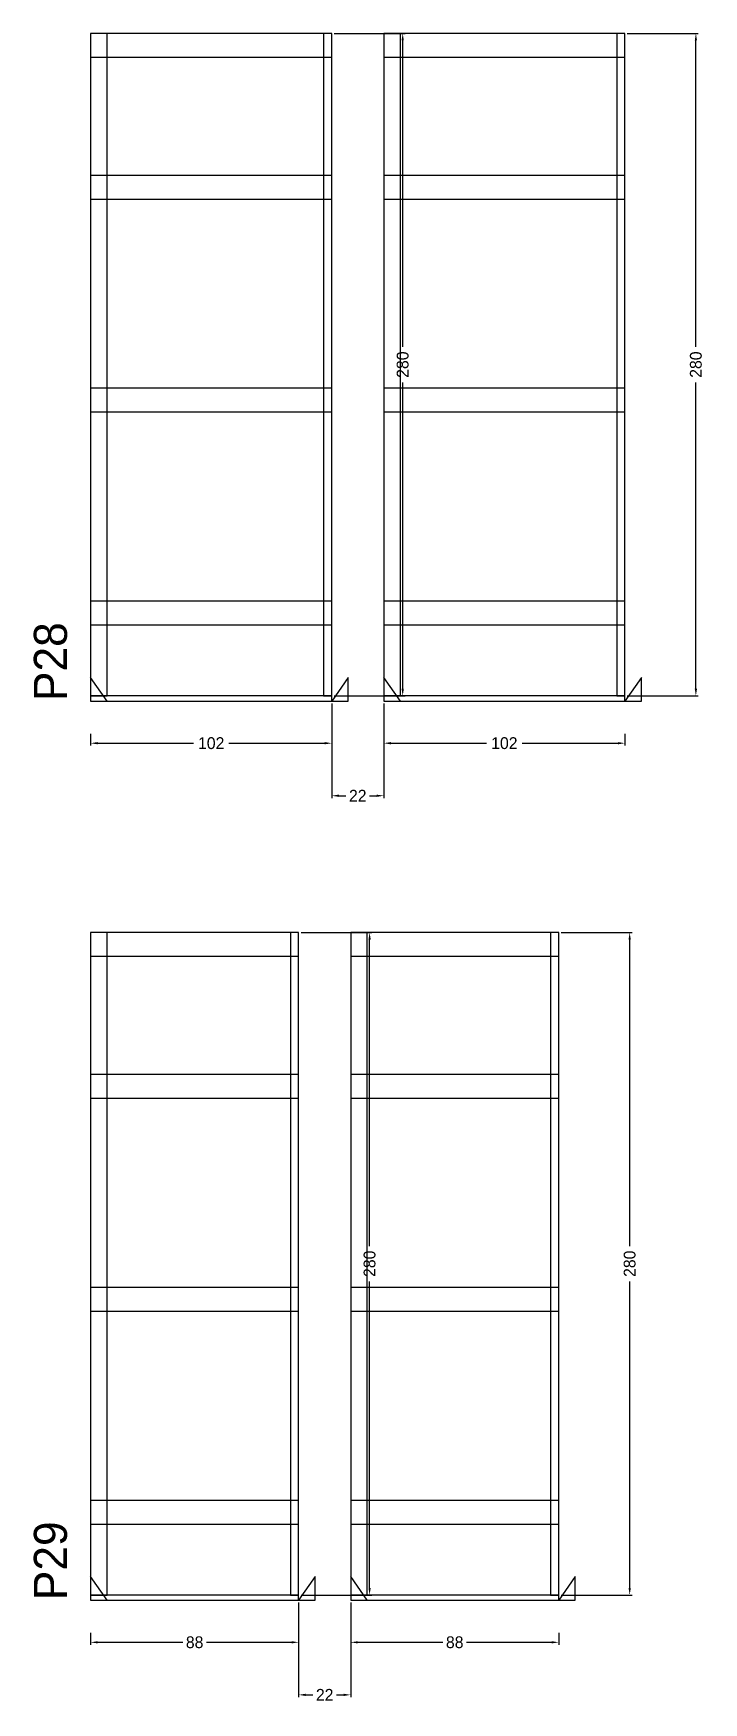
# Model space of a CAD drawing. Header units: centimetres. Extents: x -7000 to 4307, y -13306 to 295.
# Drawn here: x 3976 to 4259, y -10683 to -9978 of the extents above; entities that cross this region are included whole.
import ezdxf

# ---------------------------------------------------------------- set-up
doc = ezdxf.new("R2010")
doc.units = ezdxf.units.CM
for name, color, linetype in [('COTA', 241, 'Continuous'), ('NOMENCLATURA', 7, 'Continuous'), ('SARR_2.2x10', 60, 'Continuous'), ('SARR_2.2x7', 40, 'Continuous'), ('SARR_3.5x7', 81, 'Continuous')]:
    doc.layers.add(name, color=color, linetype=linetype)
doc.dimstyles.new('PAINEL-NOVA', dxfattribs={"dimtxt": 5, "dimasz": 3, "dimexe": 1, "dimexo": 1, "dimgap": 1, "dimtad": 1, "dimcen": 2.5, "dimazin": 3, "dimtfac": 1, "dimtmove": 0, "dimatfit": 3})

# ---------------------------------------------------------------- blocks, each defined once
blk = doc.blocks.new('_CLOSEDFILLED')
at = {"color": 0, "linetype": 'BYBLOCK'}
blk.add_solid([(-1, 0.16), (0, 0), (-1, -0.16)], dxfattribs=at)
blk = doc.blocks.new('*D939')
for p, q in [((4000, -10273.8), (4000, -10278.8)), ((4003, -10277.8), (4043.5, -10277.8)), ((4058.5, -10277.8), (4099, -10277.8)), ((4102, -10273.8), (4102, -10278.8))]:
    blk.add_line(p, q)
at = {"layer": 'Defpoints'}
for p in [(4000, -10272.8), (4000, -10277.8), (4102, -10272.8)]:
    blk.add_point(p, dxfattribs=at)
at = {"layer": 'SARR_2.2x10', "xscale": 3, "yscale": 3, "rotation": 180}
blk.add_blockref('_CLOSEDFILLED', (4000, -10277.8), dxfattribs=at)
at = {"layer": 'SARR_2.2x10', "xscale": 3, "yscale": 3}
blk.add_blockref('_CLOSEDFILLED', (4102, -10277.8), dxfattribs=at)
at = {"layer": 'SARR_2.2x10', "insert": (4051, -10277.8), "char_height": 5, "attachment_point": 5}
blk.add_mtext('102', dxfattribs=at)
blk = doc.blocks.new('*D940')
for p, q in [((4103, -9977.8), (4133, -9977.8)), ((4132, -10110.3), (4132, -9980.8)), ((4132, -10254.8), (4132, -10125.3)), ((4103, -10257.8), (4133, -10257.8))]:
    blk.add_line(p, q)
at = {"layer": 'Defpoints'}
for p in [(4102, -9977.8), (4102, -10257.8), (4132, -10257.8)]:
    blk.add_point(p, dxfattribs=at)
at = {"layer": 'SARR_2.2x10', "xscale": 3, "yscale": 3}
for p, rotation in [((4132, -9977.8), 90), ((4132, -10257.8), 270)]:
    blk.add_blockref('_CLOSEDFILLED', p, dxfattribs=dict(at, rotation=rotation))
at = {"layer": 'SARR_2.2x10', "insert": (4132, -10117.8), "char_height": 5, "attachment_point": 5, "rotation": 90}
blk.add_mtext('280', dxfattribs=at)
blk = doc.blocks.new('GRA-E')
at = {"layer": 'SARR_2.2x7'}
blk.add_lwpolyline([(0, 0), (7, 0), (0, 10)], close=True, dxfattribs=at)
blk = doc.blocks.new('GRA-D')
at = {"layer": 'SARR_2.2x7'}
blk.add_lwpolyline([(0, 0), (7, 0), (7, 10)], close=True, dxfattribs=at)
blk = doc.blocks.new('*D941')
for p, q in [((4124, -10273.8), (4124, -10278.8)), ((4127, -10277.8), (4167.5, -10277.8)), ((4182.5, -10277.8), (4223, -10277.8)), ((4226, -10273.8), (4226, -10278.8))]:
    blk.add_line(p, q)
at = {"layer": 'Defpoints'}
for p in [(4124, -10272.8), (4124, -10277.8), (4226, -10272.8)]:
    blk.add_point(p, dxfattribs=at)
at = {"layer": 'SARR_2.2x10', "xscale": 3, "yscale": 3, "rotation": 180}
blk.add_blockref('_CLOSEDFILLED', (4124, -10277.8), dxfattribs=at)
at = {"layer": 'SARR_2.2x10', "xscale": 3, "yscale": 3}
blk.add_blockref('_CLOSEDFILLED', (4226, -10277.8), dxfattribs=at)
at = {"layer": 'SARR_2.2x10', "insert": (4175, -10277.8), "char_height": 5, "attachment_point": 5}
blk.add_mtext('102', dxfattribs=at)
blk = doc.blocks.new('*D942')
for p, q in [((4227, -9977.8), (4257, -9977.8)), ((4256, -10110.3), (4256, -9980.8)), ((4256, -10254.8), (4256, -10125.3)), ((4227, -10257.8), (4257, -10257.8))]:
    blk.add_line(p, q)
at = {"layer": 'Defpoints'}
for p in [(4226, -9977.8), (4226, -10257.8), (4256, -10257.8)]:
    blk.add_point(p, dxfattribs=at)
at = {"layer": 'SARR_2.2x10', "xscale": 3, "yscale": 3}
for p, rotation in [((4256, -9977.8), 90), ((4256, -10257.8), 270)]:
    blk.add_blockref('_CLOSEDFILLED', p, dxfattribs=dict(at, rotation=rotation))
at = {"layer": 'SARR_2.2x10', "insert": (4256, -10117.8), "char_height": 5, "attachment_point": 5, "rotation": 90}
blk.add_mtext('280', dxfattribs=at)
blk = doc.blocks.new('*D943')
for p, q in [((4227, -9977.8), (4257, -9977.8)), ((4256, -10110.3), (4256, -9980.8)), ((4256, -10254.8), (4256, -10125.3)), ((4227, -10257.8), (4257, -10257.8))]:
    blk.add_line(p, q)
at = {"layer": 'Defpoints'}
for p in [(4226, -9977.8), (4226, -10257.8), (4256, -10257.8)]:
    blk.add_point(p, dxfattribs=at)
at = {"layer": 'SARR_2.2x10', "xscale": 3, "yscale": 3}
for p, rotation in [((4256, -9977.8), 90), ((4256, -10257.8), 270)]:
    blk.add_blockref('_CLOSEDFILLED', p, dxfattribs=dict(at, rotation=rotation))
at = {"layer": 'SARR_2.2x10', "insert": (4256, -10117.8), "char_height": 5, "attachment_point": 5, "rotation": 90}
blk.add_mtext('280', dxfattribs=at)
blk = doc.blocks.new('*D944')
for p, q in [((4227, -9977.8), (4257, -9977.8)), ((4256, -10110.3), (4256, -9980.8)), ((4256, -10254.8), (4256, -10125.3)), ((4227, -10257.8), (4257, -10257.8))]:
    blk.add_line(p, q)
at = {"layer": 'Defpoints'}
for p in [(4226, -9977.8), (4226, -10257.8), (4256, -10257.8)]:
    blk.add_point(p, dxfattribs=at)
at = {"layer": 'SARR_2.2x10', "xscale": 3, "yscale": 3}
for p, rotation in [((4256, -9977.8), 90), ((4256, -10257.8), 270)]:
    blk.add_blockref('_CLOSEDFILLED', p, dxfattribs=dict(at, rotation=rotation))
at = {"layer": 'SARR_2.2x10', "insert": (4256, -10117.8), "char_height": 5, "attachment_point": 5, "rotation": 90}
blk.add_mtext('280', dxfattribs=at)
blk = doc.blocks.new('*D945')
for p, q in [((4227, -9977.8), (4257, -9977.8)), ((4256, -10110.3), (4256, -9980.8)), ((4256, -10254.8), (4256, -10125.3)), ((4227, -10257.8), (4257, -10257.8))]:
    blk.add_line(p, q)
at = {"layer": 'Defpoints'}
for p in [(4226, -9977.8), (4226, -10257.8), (4256, -10257.8)]:
    blk.add_point(p, dxfattribs=at)
at = {"layer": 'SARR_2.2x10', "xscale": 3, "yscale": 3}
for p, rotation in [((4256, -9977.8), 90), ((4256, -10257.8), 270)]:
    blk.add_blockref('_CLOSEDFILLED', p, dxfattribs=dict(at, rotation=rotation))
at = {"layer": 'SARR_2.2x10', "insert": (4256, -10117.8), "char_height": 5, "attachment_point": 5, "rotation": 90}
blk.add_mtext('280', dxfattribs=at)
blk = doc.blocks.new('*D946')
for p, q in [((4227, -9977.8), (4257, -9977.8)), ((4256, -10110.3), (4256, -9980.8)), ((4256, -10254.8), (4256, -10125.3)), ((4227, -10257.8), (4257, -10257.8))]:
    blk.add_line(p, q)
at = {"layer": 'Defpoints'}
for p in [(4226, -9977.8), (4226, -10257.8), (4256, -10257.8)]:
    blk.add_point(p, dxfattribs=at)
at = {"layer": 'SARR_2.2x10', "xscale": 3, "yscale": 3}
for p, rotation in [((4256, -9977.8), 90), ((4256, -10257.8), 270)]:
    blk.add_blockref('_CLOSEDFILLED', p, dxfattribs=dict(at, rotation=rotation))
at = {"layer": 'SARR_2.2x10', "insert": (4256, -10117.8), "char_height": 5, "attachment_point": 5, "rotation": 90}
blk.add_mtext('280', dxfattribs=at)
blk = doc.blocks.new('*D947')
for p, q in [((4227, -9977.8), (4257, -9977.8)), ((4256, -10110.3), (4256, -9980.8)), ((4256, -10254.8), (4256, -10125.3)), ((4227, -10257.8), (4257, -10257.8))]:
    blk.add_line(p, q)
at = {"layer": 'Defpoints'}
for p in [(4226, -9977.8), (4226, -10257.8), (4256, -10257.8)]:
    blk.add_point(p, dxfattribs=at)
at = {"layer": 'SARR_2.2x10', "xscale": 3, "yscale": 3}
for p, rotation in [((4256, -9977.8), 90), ((4256, -10257.8), 270)]:
    blk.add_blockref('_CLOSEDFILLED', p, dxfattribs=dict(at, rotation=rotation))
at = {"layer": 'SARR_2.2x10', "insert": (4256, -10117.8), "char_height": 5, "attachment_point": 5, "rotation": 90}
blk.add_mtext('280', dxfattribs=at)
blk = doc.blocks.new('*D948')
for p, q in [((4227, -9977.8), (4257, -9977.8)), ((4256, -10110.3), (4256, -9980.8)), ((4256, -10254.8), (4256, -10125.3)), ((4227, -10257.8), (4257, -10257.8))]:
    blk.add_line(p, q)
at = {"layer": 'Defpoints'}
for p in [(4226, -9977.8), (4226, -10257.8), (4256, -10257.8)]:
    blk.add_point(p, dxfattribs=at)
at = {"layer": 'SARR_2.2x10', "xscale": 3, "yscale": 3}
for p, rotation in [((4256, -9977.8), 90), ((4256, -10257.8), 270)]:
    blk.add_blockref('_CLOSEDFILLED', p, dxfattribs=dict(at, rotation=rotation))
at = {"layer": 'SARR_2.2x10', "insert": (4256, -10117.8), "char_height": 5, "attachment_point": 5, "rotation": 90}
blk.add_mtext('280', dxfattribs=at)
blk = doc.blocks.new('*D949')
for p, q in [((4227, -9977.8), (4257, -9977.8)), ((4256, -10110.3), (4256, -9980.8)), ((4256, -10254.8), (4256, -10125.3)), ((4227, -10257.8), (4257, -10257.8))]:
    blk.add_line(p, q)
at = {"layer": 'Defpoints'}
for p in [(4226, -9977.8), (4226, -10257.8), (4256, -10257.8)]:
    blk.add_point(p, dxfattribs=at)
at = {"layer": 'SARR_2.2x10', "xscale": 3, "yscale": 3}
for p, rotation in [((4256, -9977.8), 90), ((4256, -10257.8), 270)]:
    blk.add_blockref('_CLOSEDFILLED', p, dxfattribs=dict(at, rotation=rotation))
at = {"layer": 'SARR_2.2x10', "insert": (4256, -10117.8), "char_height": 5, "attachment_point": 5, "rotation": 90}
blk.add_mtext('280', dxfattribs=at)
blk = doc.blocks.new('*D950')
for p, q in [((4227, -9977.8), (4257, -9977.8)), ((4256, -10110.3), (4256, -9980.8)), ((4256, -10254.8), (4256, -10125.3)), ((4227, -10257.8), (4257, -10257.8))]:
    blk.add_line(p, q)
at = {"layer": 'Defpoints'}
for p in [(4226, -9977.8), (4226, -10257.8), (4256, -10257.8)]:
    blk.add_point(p, dxfattribs=at)
at = {"layer": 'SARR_2.2x10', "xscale": 3, "yscale": 3}
for p, rotation in [((4256, -9977.8), 90), ((4256, -10257.8), 270)]:
    blk.add_blockref('_CLOSEDFILLED', p, dxfattribs=dict(at, rotation=rotation))
at = {"layer": 'SARR_2.2x10', "insert": (4256, -10117.8), "char_height": 5, "attachment_point": 5, "rotation": 90}
blk.add_mtext('280', dxfattribs=at)
blk = doc.blocks.new('*D951')
for p, q in [((4227, -9977.8), (4257, -9977.8)), ((4256, -10110.3), (4256, -9980.8)), ((4256, -10254.8), (4256, -10125.3)), ((4227, -10257.8), (4257, -10257.8))]:
    blk.add_line(p, q)
at = {"layer": 'Defpoints'}
for p in [(4226, -9977.8), (4226, -10257.8), (4256, -10257.8)]:
    blk.add_point(p, dxfattribs=at)
at = {"layer": 'SARR_2.2x10', "xscale": 3, "yscale": 3}
for p, rotation in [((4256, -9977.8), 90), ((4256, -10257.8), 270)]:
    blk.add_blockref('_CLOSEDFILLED', p, dxfattribs=dict(at, rotation=rotation))
at = {"layer": 'SARR_2.2x10', "insert": (4256, -10117.8), "char_height": 5, "attachment_point": 5, "rotation": 90}
blk.add_mtext('280', dxfattribs=at)
blk = doc.blocks.new('*D952')
for p, q in [((4102, -10261), (4102, -10301)), ((4124, -10261), (4124, -10301)), ((4105, -10300), (4108, -10300)), ((4118, -10300), (4121, -10300))]:
    blk.add_line(p, q)
at = {"layer": 'Defpoints'}
for p in [(4102, -10260), (4124, -10260), (4102, -10300)]:
    blk.add_point(p, dxfattribs=at)
at = {"layer": 'COTA', "xscale": 3, "yscale": 3, "rotation": 180}
blk.add_blockref('_CLOSEDFILLED', (4102, -10300), dxfattribs=at)
at = {"layer": 'COTA', "xscale": 3, "yscale": 3}
blk.add_blockref('_CLOSEDFILLED', (4124, -10300), dxfattribs=at)
at = {"layer": 'COTA', "insert": (4113, -10300), "char_height": 5, "attachment_point": 5}
blk.add_mtext('22', dxfattribs=at)
blk = doc.blocks.new('*D973')
for p, q in [((4000, -10653.8), (4000, -10658.8)), ((4003, -10657.8), (4039, -10657.8)), ((4049, -10657.8), (4085, -10657.8)), ((4088, -10653.8), (4088, -10658.8))]:
    blk.add_line(p, q)
at = {"layer": 'Defpoints'}
for p in [(4000, -10652.8), (4000, -10657.8), (4088, -10652.8)]:
    blk.add_point(p, dxfattribs=at)
at = {"layer": 'SARR_2.2x10', "xscale": 3, "yscale": 3, "rotation": 180}
blk.add_blockref('_CLOSEDFILLED', (4000, -10657.8), dxfattribs=at)
at = {"layer": 'SARR_2.2x10', "xscale": 3, "yscale": 3}
blk.add_blockref('_CLOSEDFILLED', (4088, -10657.8), dxfattribs=at)
at = {"layer": 'SARR_2.2x10', "insert": (4044, -10657.8), "char_height": 5, "attachment_point": 5}
blk.add_mtext('88', dxfattribs=at)
blk = doc.blocks.new('*D974')
for p, q in [((4089, -10357.8), (4119, -10357.8)), ((4118, -10490.3), (4118, -10360.8)), ((4118, -10634.8), (4118, -10505.3)), ((4089, -10637.8), (4119, -10637.8))]:
    blk.add_line(p, q)
at = {"layer": 'Defpoints'}
for p in [(4088, -10357.8), (4088, -10637.8), (4118, -10637.8)]:
    blk.add_point(p, dxfattribs=at)
at = {"layer": 'SARR_2.2x10', "xscale": 3, "yscale": 3}
for p, rotation in [((4118, -10357.8), 90), ((4118, -10637.8), 270)]:
    blk.add_blockref('_CLOSEDFILLED', p, dxfattribs=dict(at, rotation=rotation))
at = {"layer": 'SARR_2.2x10', "insert": (4118, -10497.8), "char_height": 5, "attachment_point": 5, "rotation": 90}
blk.add_mtext('280', dxfattribs=at)
blk = doc.blocks.new('*D975')
for p, q in [((4110, -10653.8), (4110, -10658.8)), ((4113, -10657.8), (4149, -10657.8)), ((4159, -10657.8), (4195, -10657.8)), ((4198, -10653.8), (4198, -10658.8))]:
    blk.add_line(p, q)
at = {"layer": 'Defpoints'}
for p in [(4110, -10652.8), (4110, -10657.8), (4198, -10652.8)]:
    blk.add_point(p, dxfattribs=at)
at = {"layer": 'SARR_2.2x10', "xscale": 3, "yscale": 3, "rotation": 180}
blk.add_blockref('_CLOSEDFILLED', (4110, -10657.8), dxfattribs=at)
at = {"layer": 'SARR_2.2x10', "xscale": 3, "yscale": 3}
blk.add_blockref('_CLOSEDFILLED', (4198, -10657.8), dxfattribs=at)
at = {"layer": 'SARR_2.2x10', "insert": (4154, -10657.8), "char_height": 5, "attachment_point": 5}
blk.add_mtext('88', dxfattribs=at)
blk = doc.blocks.new('*D976')
for p, q in [((4199, -10357.8), (4229, -10357.8)), ((4228, -10490.3), (4228, -10360.8)), ((4228, -10634.8), (4228, -10505.3)), ((4199, -10637.8), (4229, -10637.8))]:
    blk.add_line(p, q)
at = {"layer": 'Defpoints'}
for p in [(4198, -10357.8), (4198, -10637.8), (4228, -10637.8)]:
    blk.add_point(p, dxfattribs=at)
at = {"layer": 'SARR_2.2x10', "xscale": 3, "yscale": 3}
for p, rotation in [((4228, -10357.8), 90), ((4228, -10637.8), 270)]:
    blk.add_blockref('_CLOSEDFILLED', p, dxfattribs=dict(at, rotation=rotation))
at = {"layer": 'SARR_2.2x10', "insert": (4228, -10497.8), "char_height": 5, "attachment_point": 5, "rotation": 90}
blk.add_mtext('280', dxfattribs=at)
blk = doc.blocks.new('*D977')
for p, q in [((4199, -10357.8), (4229, -10357.8)), ((4228, -10490.3), (4228, -10360.8)), ((4228, -10634.8), (4228, -10505.3)), ((4199, -10637.8), (4229, -10637.8))]:
    blk.add_line(p, q)
at = {"layer": 'Defpoints'}
for p in [(4198, -10357.8), (4198, -10637.8), (4228, -10637.8)]:
    blk.add_point(p, dxfattribs=at)
at = {"layer": 'SARR_2.2x10', "xscale": 3, "yscale": 3}
for p, rotation in [((4228, -10357.8), 90), ((4228, -10637.8), 270)]:
    blk.add_blockref('_CLOSEDFILLED', p, dxfattribs=dict(at, rotation=rotation))
at = {"layer": 'SARR_2.2x10', "insert": (4228, -10497.8), "char_height": 5, "attachment_point": 5, "rotation": 90}
blk.add_mtext('280', dxfattribs=at)
blk = doc.blocks.new('*D978')
for p, q in [((4199, -10357.8), (4229, -10357.8)), ((4228, -10490.3), (4228, -10360.8)), ((4228, -10634.8), (4228, -10505.3)), ((4199, -10637.8), (4229, -10637.8))]:
    blk.add_line(p, q)
at = {"layer": 'Defpoints'}
for p in [(4198, -10357.8), (4198, -10637.8), (4228, -10637.8)]:
    blk.add_point(p, dxfattribs=at)
at = {"layer": 'SARR_2.2x10', "xscale": 3, "yscale": 3}
for p, rotation in [((4228, -10357.8), 90), ((4228, -10637.8), 270)]:
    blk.add_blockref('_CLOSEDFILLED', p, dxfattribs=dict(at, rotation=rotation))
at = {"layer": 'SARR_2.2x10', "insert": (4228, -10497.8), "char_height": 5, "attachment_point": 5, "rotation": 90}
blk.add_mtext('280', dxfattribs=at)
blk = doc.blocks.new('*D979')
for p, q in [((4199, -10357.8), (4229, -10357.8)), ((4228, -10490.3), (4228, -10360.8)), ((4228, -10634.8), (4228, -10505.3)), ((4199, -10637.8), (4229, -10637.8))]:
    blk.add_line(p, q)
at = {"layer": 'Defpoints'}
for p in [(4198, -10357.8), (4198, -10637.8), (4228, -10637.8)]:
    blk.add_point(p, dxfattribs=at)
at = {"layer": 'SARR_2.2x10', "xscale": 3, "yscale": 3}
for p, rotation in [((4228, -10357.8), 90), ((4228, -10637.8), 270)]:
    blk.add_blockref('_CLOSEDFILLED', p, dxfattribs=dict(at, rotation=rotation))
at = {"layer": 'SARR_2.2x10', "insert": (4228, -10497.8), "char_height": 5, "attachment_point": 5, "rotation": 90}
blk.add_mtext('280', dxfattribs=at)
blk = doc.blocks.new('*D980')
for p, q in [((4199, -10357.8), (4229, -10357.8)), ((4228, -10490.3), (4228, -10360.8)), ((4228, -10634.8), (4228, -10505.3)), ((4199, -10637.8), (4229, -10637.8))]:
    blk.add_line(p, q)
at = {"layer": 'Defpoints'}
for p in [(4198, -10357.8), (4198, -10637.8), (4228, -10637.8)]:
    blk.add_point(p, dxfattribs=at)
at = {"layer": 'SARR_2.2x10', "xscale": 3, "yscale": 3}
for p, rotation in [((4228, -10357.8), 90), ((4228, -10637.8), 270)]:
    blk.add_blockref('_CLOSEDFILLED', p, dxfattribs=dict(at, rotation=rotation))
at = {"layer": 'SARR_2.2x10', "insert": (4228, -10497.8), "char_height": 5, "attachment_point": 5, "rotation": 90}
blk.add_mtext('280', dxfattribs=at)
blk = doc.blocks.new('*D981')
for p, q in [((4199, -10357.8), (4229, -10357.8)), ((4228, -10490.3), (4228, -10360.8)), ((4228, -10634.8), (4228, -10505.3)), ((4199, -10637.8), (4229, -10637.8))]:
    blk.add_line(p, q)
at = {"layer": 'Defpoints'}
for p in [(4198, -10357.8), (4198, -10637.8), (4228, -10637.8)]:
    blk.add_point(p, dxfattribs=at)
at = {"layer": 'SARR_2.2x10', "xscale": 3, "yscale": 3}
for p, rotation in [((4228, -10357.8), 90), ((4228, -10637.8), 270)]:
    blk.add_blockref('_CLOSEDFILLED', p, dxfattribs=dict(at, rotation=rotation))
at = {"layer": 'SARR_2.2x10', "insert": (4228, -10497.8), "char_height": 5, "attachment_point": 5, "rotation": 90}
blk.add_mtext('280', dxfattribs=at)
blk = doc.blocks.new('*D982')
for p, q in [((4199, -10357.8), (4229, -10357.8)), ((4228, -10490.3), (4228, -10360.8)), ((4228, -10634.8), (4228, -10505.3)), ((4199, -10637.8), (4229, -10637.8))]:
    blk.add_line(p, q)
at = {"layer": 'Defpoints'}
for p in [(4198, -10357.8), (4198, -10637.8), (4228, -10637.8)]:
    blk.add_point(p, dxfattribs=at)
at = {"layer": 'SARR_2.2x10', "xscale": 3, "yscale": 3}
for p, rotation in [((4228, -10357.8), 90), ((4228, -10637.8), 270)]:
    blk.add_blockref('_CLOSEDFILLED', p, dxfattribs=dict(at, rotation=rotation))
at = {"layer": 'SARR_2.2x10', "insert": (4228, -10497.8), "char_height": 5, "attachment_point": 5, "rotation": 90}
blk.add_mtext('280', dxfattribs=at)
blk = doc.blocks.new('*D983')
for p, q in [((4199, -10357.8), (4229, -10357.8)), ((4228, -10490.3), (4228, -10360.8)), ((4228, -10634.8), (4228, -10505.3)), ((4199, -10637.8), (4229, -10637.8))]:
    blk.add_line(p, q)
at = {"layer": 'Defpoints'}
for p in [(4198, -10357.8), (4198, -10637.8), (4228, -10637.8)]:
    blk.add_point(p, dxfattribs=at)
at = {"layer": 'SARR_2.2x10', "xscale": 3, "yscale": 3}
for p, rotation in [((4228, -10357.8), 90), ((4228, -10637.8), 270)]:
    blk.add_blockref('_CLOSEDFILLED', p, dxfattribs=dict(at, rotation=rotation))
at = {"layer": 'SARR_2.2x10', "insert": (4228, -10497.8), "char_height": 5, "attachment_point": 5, "rotation": 90}
blk.add_mtext('280', dxfattribs=at)
blk = doc.blocks.new('*D984')
for p, q in [((4199, -10357.8), (4229, -10357.8)), ((4228, -10490.3), (4228, -10360.8)), ((4228, -10634.8), (4228, -10505.3)), ((4199, -10637.8), (4229, -10637.8))]:
    blk.add_line(p, q)
at = {"layer": 'Defpoints'}
for p in [(4198, -10357.8), (4198, -10637.8), (4228, -10637.8)]:
    blk.add_point(p, dxfattribs=at)
at = {"layer": 'SARR_2.2x10', "xscale": 3, "yscale": 3}
for p, rotation in [((4228, -10357.8), 90), ((4228, -10637.8), 270)]:
    blk.add_blockref('_CLOSEDFILLED', p, dxfattribs=dict(at, rotation=rotation))
at = {"layer": 'SARR_2.2x10', "insert": (4228, -10497.8), "char_height": 5, "attachment_point": 5, "rotation": 90}
blk.add_mtext('280', dxfattribs=at)
blk = doc.blocks.new('*D985')
for p, q in [((4199, -10357.8), (4229, -10357.8)), ((4228, -10490.3), (4228, -10360.8)), ((4228, -10634.8), (4228, -10505.3)), ((4199, -10637.8), (4229, -10637.8))]:
    blk.add_line(p, q)
at = {"layer": 'Defpoints'}
for p in [(4198, -10357.8), (4198, -10637.8), (4228, -10637.8)]:
    blk.add_point(p, dxfattribs=at)
at = {"layer": 'SARR_2.2x10', "xscale": 3, "yscale": 3}
for p, rotation in [((4228, -10357.8), 90), ((4228, -10637.8), 270)]:
    blk.add_blockref('_CLOSEDFILLED', p, dxfattribs=dict(at, rotation=rotation))
at = {"layer": 'SARR_2.2x10', "insert": (4228, -10497.8), "char_height": 5, "attachment_point": 5, "rotation": 90}
blk.add_mtext('280', dxfattribs=at)
blk = doc.blocks.new('*D986')
for p, q in [((4088, -10641), (4088, -10681)), ((4110, -10641), (4110, -10681)), ((4091, -10680), (4094, -10680)), ((4104, -10680), (4107, -10680))]:
    blk.add_line(p, q)
at = {"layer": 'Defpoints'}
for p in [(4088, -10640), (4110, -10640), (4088, -10680)]:
    blk.add_point(p, dxfattribs=at)
at = {"layer": 'COTA', "xscale": 3, "yscale": 3, "rotation": 180}
blk.add_blockref('_CLOSEDFILLED', (4088, -10680), dxfattribs=at)
at = {"layer": 'COTA', "xscale": 3, "yscale": 3}
blk.add_blockref('_CLOSEDFILLED', (4110, -10680), dxfattribs=at)
at = {"layer": 'COTA', "insert": (4099, -10680), "char_height": 5, "attachment_point": 5}
blk.add_mtext('22', dxfattribs=at)

msp = doc.modelspace()

# ---------------------------------------------------------------- linework, layer by layer
at = {"layer": 'SARR_2.2x10'}
for p, q in [((4102, -9977.8), (4000, -9977.8)), ((4000, -9977.8), (4000, -9987.8)), ((4102, -9987.8), (4102, -9977.8)), ((4226, -9977.8), (4124, -9977.8)), ((4124, -9977.8), (4124, -9987.8)), ((4226, -9987.8), (4226, -9977.8)), ((4000, -9987.8), (4102, -9987.8)), ((4124, -9987.8), (4226, -9987.8)), ((4102, -10037.8), (4000, -10037.8)), ((4000, -10037.8), (4000, -10047.8)), ((4102, -10047.8), (4102, -10037.8)), ((4226, -10037.8), (4124, -10037.8)), ((4124, -10037.8), (4124, -10047.8)), ((4226, -10047.8), (4226, -10037.8)), ((4000, -10047.8), (4102, -10047.8)), ((4124, -10047.8), (4226, -10047.8)), ((4102, -10127.8), (4000, -10127.8)), ((4000, -10127.8), (4000, -10137.8)), ((4102, -10137.8), (4102, -10127.8)), ((4226, -10127.8), (4124, -10127.8)), ((4124, -10127.8), (4124, -10137.8)), ((4226, -10137.8), (4226, -10127.8)), ((4000, -10137.8), (4102, -10137.8)), ((4124, -10137.8), (4226, -10137.8)), ((4102, -10217.8), (4000, -10217.8)), ((4000, -10217.8), (4000, -10227.8)), ((4102, -10227.8), (4102, -10217.8)), ((4226, -10217.8), (4124, -10217.8)), ((4124, -10217.8), (4124, -10227.8)), ((4226, -10227.8), (4226, -10217.8)), ((4000, -10227.8), (4102, -10227.8)), ((4124, -10227.8), (4226, -10227.8)), ((4088, -10357.8), (4000, -10357.8)), ((4000, -10357.8), (4000, -10367.8)), ((4088, -10367.8), (4088, -10357.8)), ((4198, -10357.8), (4110, -10357.8)), ((4110, -10357.8), (4110, -10367.8)), ((4198, -10367.8), (4198, -10357.8)), ((4000, -10367.8), (4088, -10367.8)), ((4110, -10367.8), (4198, -10367.8)), ((4088, -10417.8), (4000, -10417.8)), ((4000, -10417.8), (4000, -10427.8)), ((4088, -10427.8), (4088, -10417.8)), ((4198, -10417.8), (4110, -10417.8)), ((4110, -10417.8), (4110, -10427.8)), ((4198, -10427.8), (4198, -10417.8)), ((4000, -10427.8), (4088, -10427.8)), ((4110, -10427.8), (4198, -10427.8)), ((4088, -10507.8), (4000, -10507.8)), ((4000, -10507.8), (4000, -10517.8)), ((4088, -10517.8), (4088, -10507.8)), ((4198, -10507.8), (4110, -10507.8)), ((4110, -10507.8), (4110, -10517.8)), ((4198, -10517.8), (4198, -10507.8)), ((4000, -10517.8), (4088, -10517.8)), ((4110, -10517.8), (4198, -10517.8)), ((4088, -10597.8), (4000, -10597.8)), ((4000, -10597.8), (4000, -10607.8)), ((4088, -10607.8), (4088, -10597.8)), ((4198, -10597.8), (4110, -10597.8)), ((4110, -10597.8), (4110, -10607.8)), ((4198, -10607.8), (4198, -10597.8)), ((4000, -10607.8), (4088, -10607.8)), ((4110, -10607.8), (4198, -10607.8))]:
    msp.add_line(p, q, dxfattribs=at)
at = {"layer": 'SARR_2.2x7'}
for p, q in [((4007, -9977.8), (4000, -9977.8)), ((4000, -9977.8), (4000, -10257.8)), ((4007, -10257.8), (4007, -9977.8)), ((4226, -9977.8), (4222.5, -9977.8)), ((4222.5, -9977.8), (4222.5, -10257.8)), ((4226, -10257.8), (4226, -9977.8)), ((4102, -10257.8), (4000, -10257.8)), ((4000, -10257.8), (4000, -10260)), ((4000, -10257.8), (4007, -10257.8)), ((4000, -10260), (4102, -10260)), ((4102, -10260), (4102, -10257.8)), ((4226, -10257.8), (4124, -10257.8)), ((4124, -10257.8), (4124, -10260)), ((4124, -10260), (4226, -10260)), ((4222.5, -10257.8), (4226, -10257.8)), ((4226, -10260), (4226, -10257.8)), ((4007, -10357.8), (4000, -10357.8)), ((4000, -10357.8), (4000, -10637.8)), ((4007, -10637.8), (4007, -10357.8)), ((4198, -10357.8), (4194.5, -10357.8)), ((4194.5, -10357.8), (4194.5, -10637.8)), ((4198, -10637.8), (4198, -10357.8)), ((4088, -10637.8), (4000, -10637.8)), ((4000, -10637.8), (4000, -10640)), ((4000, -10637.8), (4007, -10637.8)), ((4088, -10640), (4088, -10637.8)), ((4198, -10637.8), (4110, -10637.8)), ((4110, -10637.8), (4110, -10640)), ((4194.5, -10637.8), (4198, -10637.8)), ((4198, -10640), (4198, -10637.8)), ((4000, -10640), (4088, -10640)), ((4110, -10640), (4198, -10640))]:
    msp.add_line(p, q, dxfattribs=at)
at = {"layer": 'SARR_3.5x7'}
for p, q in [((4102, -9977.8), (4098.5, -9977.8)), ((4098.5, -9977.8), (4098.5, -10257.8)), ((4102, -10257.8), (4102, -9977.8)), ((4131, -9977.8), (4124, -9977.8)), ((4124, -9977.8), (4124, -10257.8)), ((4131, -10257.8), (4131, -9977.8)), ((4098.5, -10257.8), (4102, -10257.8)), ((4124, -10257.8), (4131, -10257.8)), ((4088, -10357.8), (4084.5, -10357.8)), ((4084.5, -10357.8), (4084.5, -10637.8)), ((4088, -10637.8), (4088, -10357.8)), ((4117, -10357.8), (4110, -10357.8)), ((4110, -10357.8), (4110, -10637.8)), ((4117, -10637.8), (4117, -10357.8)), ((4084.5, -10637.8), (4088, -10637.8)), ((4110, -10637.8), (4117, -10637.8))]:
    msp.add_line(p, q, dxfattribs=at)

# ---------------------------------------------------------------- block references
at = {"layer": 'SARR_2.2x7'}
for name, p in [('GRA-E', (4000, -10260)), ('GRA-D', (4102, -10260)), ('GRA-E', (4124, -10260)), ('GRA-D', (4226, -10260)), ('GRA-E', (4000, -10640)), ('GRA-D', (4088, -10640)), ('GRA-E', (4110, -10640)), ('GRA-D', (4198, -10640))]:
    msp.add_blockref(name, p, dxfattribs=at)

# ---------------------------------------------------------------- texts
at = {"layer": 'NOMENCLATURA'}
for s, p in [('P28', (3990, -10260)), ('P29', (3990, -10640))]:
    msp.add_text(s, height=14, rotation=90, dxfattribs=at).set_placement(p)

# ---------------------------------------------------------------- dimensions: what is measured, and where the dimension line sits
at = {"layer": 'COTA'}
for base, p1, p2, picture, middle in [((4102, -10300), (4102, -10260), (4124, -10260), '*D952', (4113, -10300)), ((4088, -10680), (4088, -10640), (4110, -10640), '*D986', (4099, -10680))]:
    dim = msp.add_linear_dim(base=base, p1=p1, p2=p2, dimstyle='PAINEL-NOVA', dxfattribs=at)
    dim.commit()
    dim.dimension.update_dxf_attribs({"geometry": picture, "text_midpoint": middle})
at = {"layer": 'SARR_2.2x10'}
for base, p1, p2, picture, middle in [((4132, -10257.8), (4102, -10257.8), (4102, -9977.8), '*D940', (4132, -10117.8)), ((4256, -10257.8), (4226, -10257.8), (4226, -9977.8), '*D942', (4256, -10117.8)), ((4256, -10257.8), (4226, -10257.8), (4226, -9977.8), '*D943', (4256, -10117.8)), ((4256, -10257.8), (4226, -10257.8), (4226, -9977.8), '*D944', (4256, -10117.8)), ((4256, -10257.8), (4226, -10257.8), (4226, -9977.8), '*D945', (4256, -10117.8)), ((4256, -10257.8), (4226, -10257.8), (4226, -9977.8), '*D946', (4256, -10117.8)), ((4256, -10257.8), (4226, -10257.8), (4226, -9977.8), '*D947', (4256, -10117.8)), ((4256, -10257.8), (4226, -10257.8), (4226, -9977.8), '*D948', (4256, -10117.8)), ((4256, -10257.8), (4226, -10257.8), (4226, -9977.8), '*D949', (4256, -10117.8)), ((4256, -10257.8), (4226, -10257.8), (4226, -9977.8), '*D950', (4256, -10117.8)), ((4256, -10257.8), (4226, -10257.8), (4226, -9977.8), '*D951', (4256, -10117.8)), ((4118, -10637.8), (4088, -10637.8), (4088, -10357.8), '*D974', (4118, -10497.8)), ((4228, -10637.8), (4198, -10637.8), (4198, -10357.8), '*D976', (4228, -10497.8)), ((4228, -10637.8), (4198, -10637.8), (4198, -10357.8), '*D977', (4228, -10497.8)), ((4228, -10637.8), (4198, -10637.8), (4198, -10357.8), '*D978', (4228, -10497.8)), ((4228, -10637.8), (4198, -10637.8), (4198, -10357.8), '*D979', (4228, -10497.8)), ((4228, -10637.8), (4198, -10637.8), (4198, -10357.8), '*D980', (4228, -10497.8)), ((4228, -10637.8), (4198, -10637.8), (4198, -10357.8), '*D981', (4228, -10497.8)), ((4228, -10637.8), (4198, -10637.8), (4198, -10357.8), '*D982', (4228, -10497.8)), ((4228, -10637.8), (4198, -10637.8), (4198, -10357.8), '*D983', (4228, -10497.8)), ((4228, -10637.8), (4198, -10637.8), (4198, -10357.8), '*D984', (4228, -10497.8)), ((4228, -10637.8), (4198, -10637.8), (4198, -10357.8), '*D985', (4228, -10497.8))]:
    dim = msp.add_linear_dim(base=base, p1=p1, p2=p2, angle=90, dimstyle='PAINEL-NOVA', dxfattribs=at)
    dim.commit()
    dim.dimension.update_dxf_attribs({"geometry": picture, "text_midpoint": middle})
for base, p1, p2, picture, middle in [((4000, -10277.8), (4000, -10272.8), (4102, -10272.8), '*D939', (4051, -10277.8)), ((4124, -10277.8), (4124, -10272.8), (4226, -10272.8), '*D941', (4175, -10277.8)), ((4000, -10657.8), (4000, -10652.8), (4088, -10652.8), '*D973', (4044, -10657.8)), ((4110, -10657.8), (4110, -10652.8), (4198, -10652.8), '*D975', (4154, -10657.8))]:
    dim = msp.add_linear_dim(base=base, p1=p1, p2=p2, dimstyle='PAINEL-NOVA', dxfattribs=at)
    dim.commit()
    dim.dimension.update_dxf_attribs({"geometry": picture, "text_midpoint": middle})

doc.saveas('drawing.dxf')
